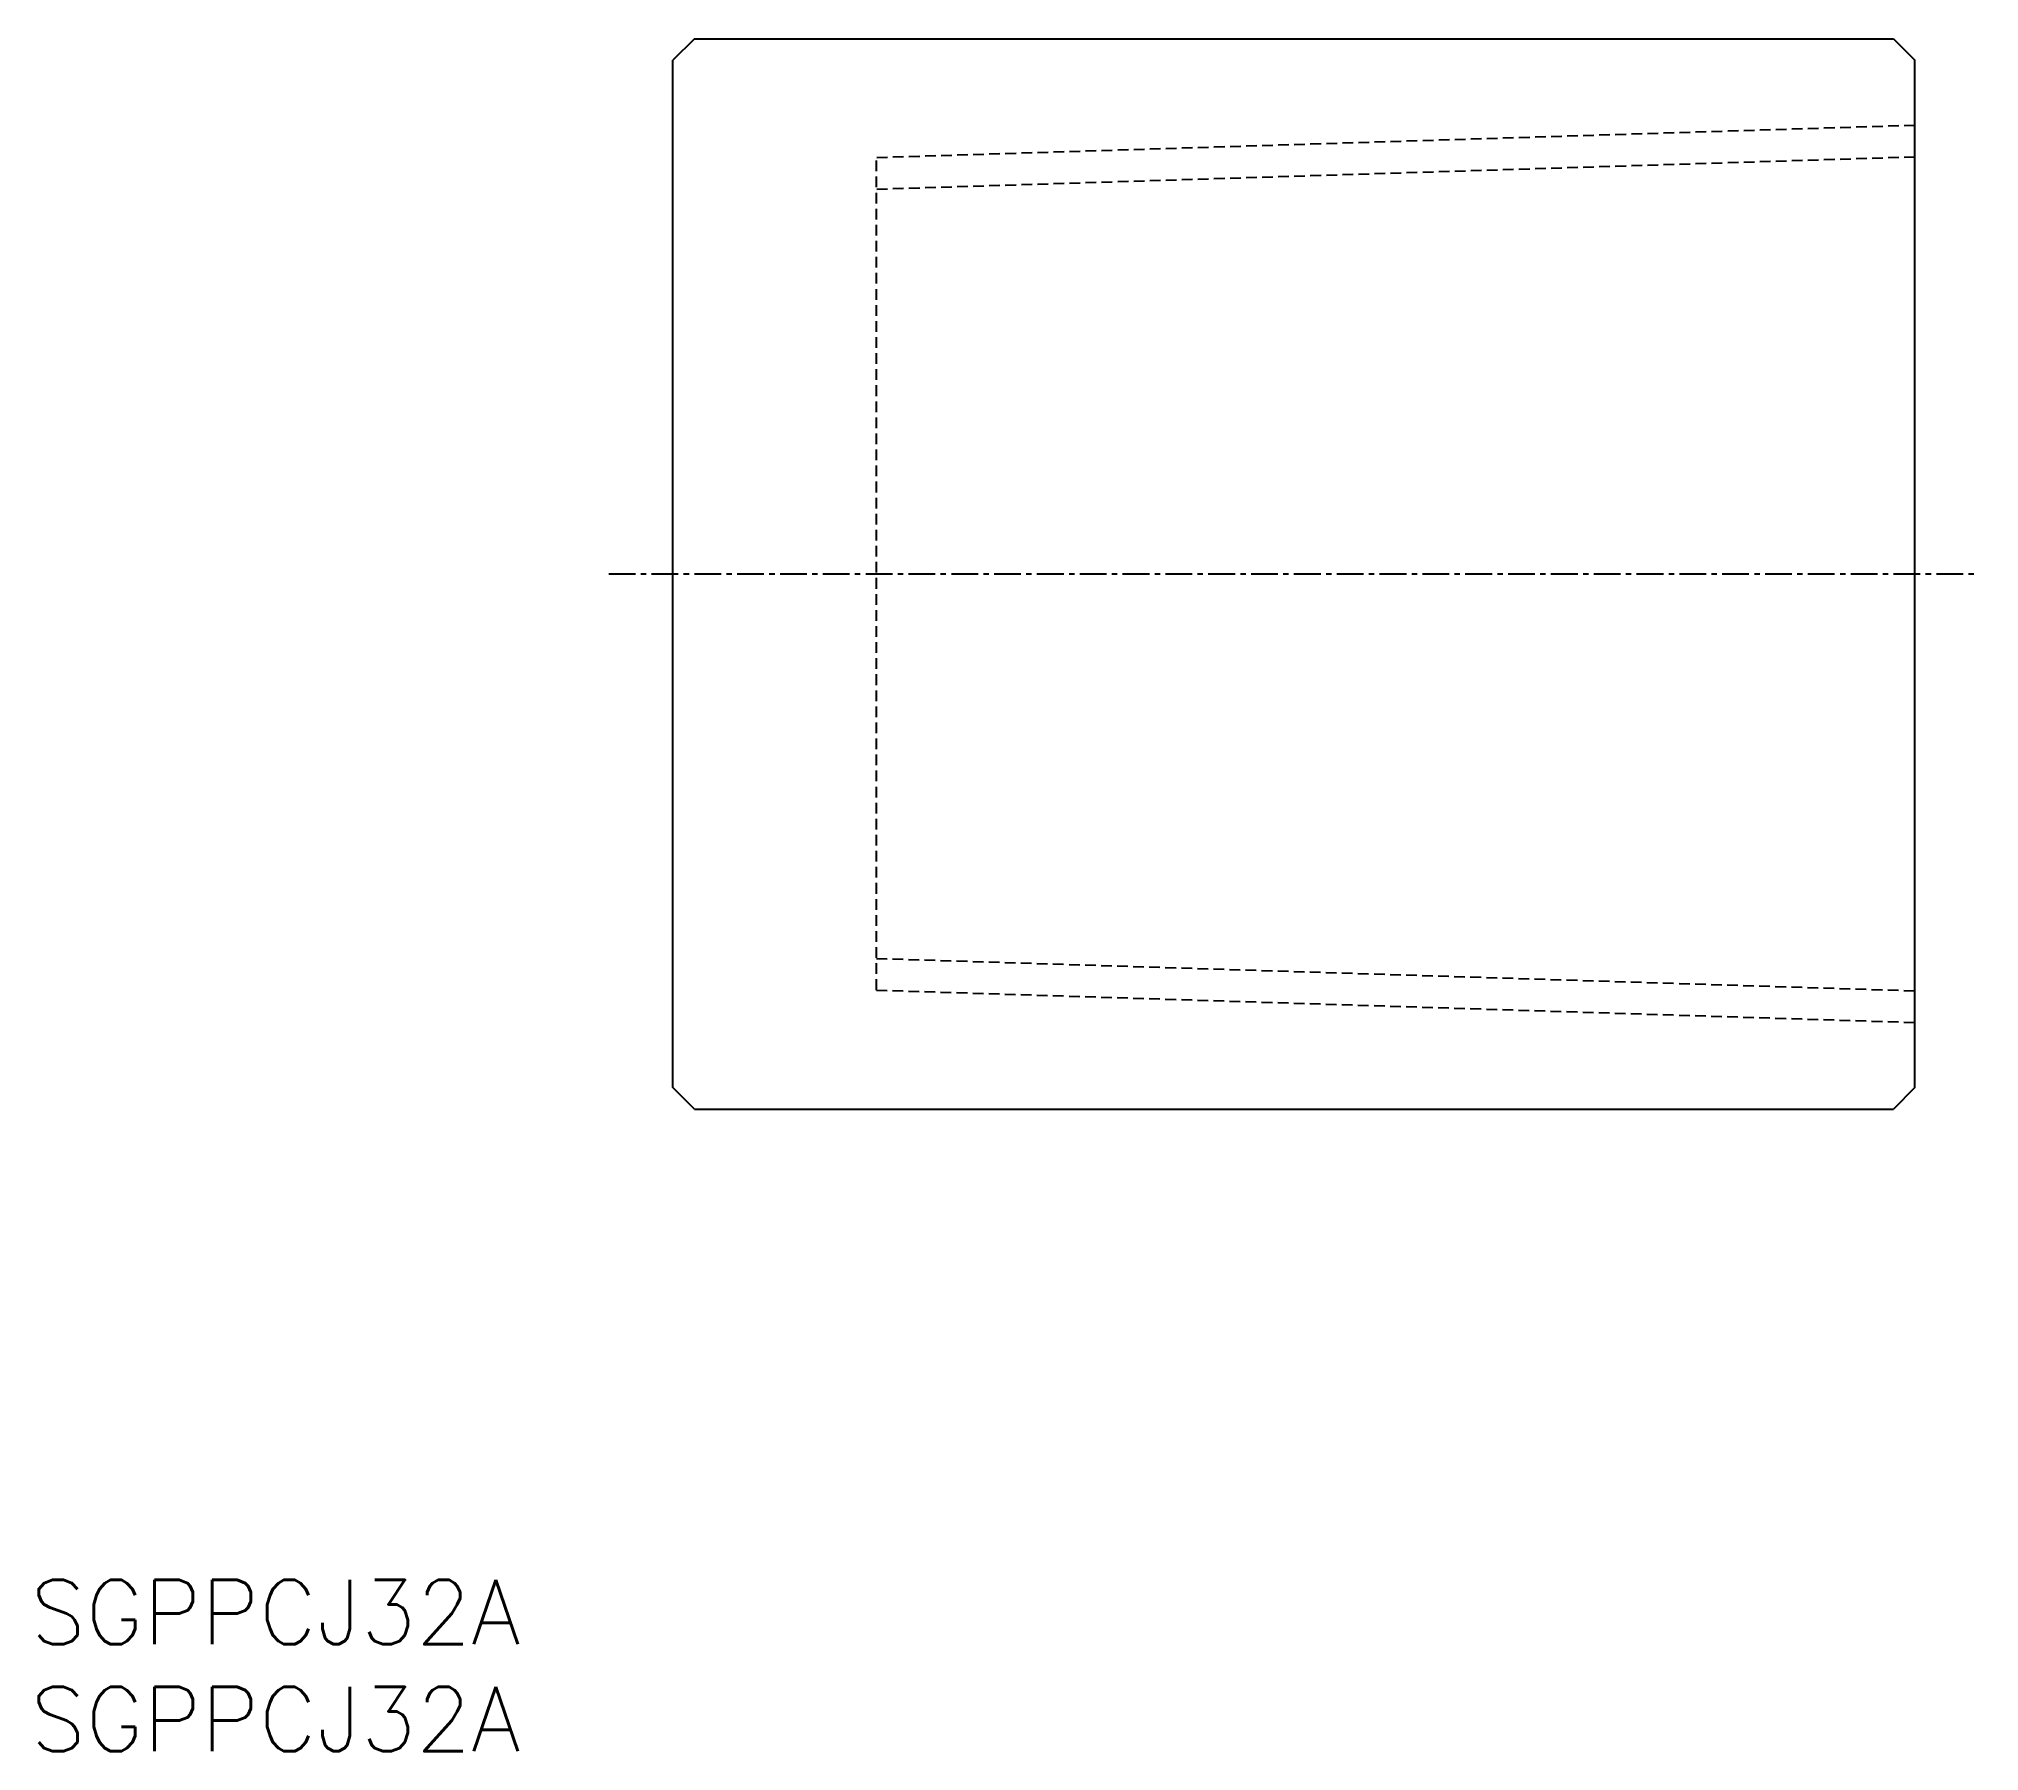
# Model space of a CAD drawing. Extents: x 0.4 to 91, y 0 to 80.
import ezdxf

# ---------------------------------------------------------------- set-up
doc = ezdxf.new("R2010")
doc.units = 0
doc.linetypes.add('CENTER', pattern=[2, 1.25, -0.25, 0.25, -0.25])
doc.linetypes.add('DASHED', pattern=[0.75, 0.5, -0.25])
doc.layers.get('0').update_dxf_attribs({"linetype": 'CONTINUOUS'})
doc.layers.add('CENTER', color=1, linetype='CENTER')
doc.styles.get("Standard").update_dxf_attribs({"font": 'txt.shx'})

# ---------------------------------------------------------------- blocks, each defined once
blk = doc.blocks.new('*U3')
at = {"color": 7, "linetype": 'CONTINUOUS'}
blk.add_text('SGPPCJ32A', height=3, dxfattribs=at).set_placement((0, 0))
blk = doc.blocks.new('*U4')
at = {"color": 7, "linetype": 'CONTINUOUS'}
blk.add_text('SGPPCJ32A', height=3, dxfattribs=at).set_placement((0, 5))

msp = doc.modelspace()

# ---------------------------------------------------------------- linework, layer by layer
at = {"color": 7, "linetype": 'CONTINUOUS'}
for p, q in [((31, 80), (30, 79)), ((31, 80), (87, 80)), ((87, 80), (88, 79)), ((30, 31), (30, 79)), ((88, 31), (88, 79)), ((31, 30), (30, 31)), ((88, 31), (87, 30)), ((31, 30), (87, 30))]:
    msp.add_line(p, q, dxfattribs=at)
at = {"color": 3, "linetype": 'DASHED'}
for p, q in [((88, 75.955), (39.5, 74.439375)), ((88, 74.476), (39.5, 72.960375)), ((39.5, 35.560625), (39.5, 74.439375)), ((39.5, 37.039625), (88, 35.524)), ((39.5, 35.560625), (88, 34.045))]:
    msp.add_line(p, q, dxfattribs=at)
at = {"layer": 'CENTER', "color": 1, "linetype": 'CENTER'}
msp.add_line((27, 55), (91, 55), dxfattribs=at)

# ---------------------------------------------------------------- block references
at = {"color": 7, "linetype": 'CONTINUOUS'}
for name in ['*U4', '*U3']:
    msp.add_blockref(name, (0, 0), dxfattribs=at)

doc.saveas('drawing.dxf')
